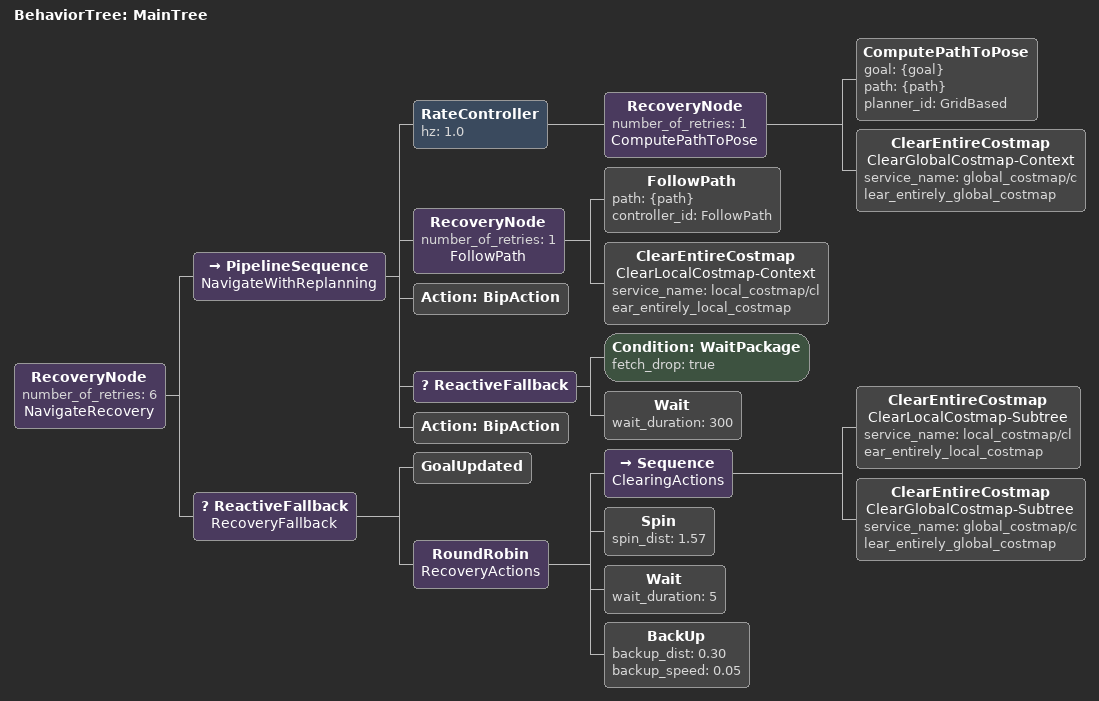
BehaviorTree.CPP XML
<?xml version="1.0"?>
<root main_tree_to_execute="MainTree">
    <BehaviorTree ID="MainTree">
        <RecoveryNode number_of_retries="6" name="NavigateRecovery">
            <PipelineSequence name="NavigateWithReplanning">
                <RateController hz="1.0">
                    <RecoveryNode number_of_retries="1" name="ComputePathToPose">
                        <ComputePathToPose goal="{goal}" path="{path}" planner_id="GridBased"/>
                        <ClearEntireCostmap name="ClearGlobalCostmap-Context" service_name="global_costmap/clear_entirely_global_costmap"/>
                    </RecoveryNode>
                </RateController>
                <RecoveryNode number_of_retries="1" name="FollowPath">
                    <FollowPath path="{path}" controller_id="FollowPath"/>
                    <ClearEntireCostmap name="ClearLocalCostmap-Context" service_name="local_costmap/clear_entirely_local_costmap"/>
                </RecoveryNode>
                <Action ID="BipAction"/>
                <ReactiveFallback>
                    <Condition ID="WaitPackage" fetch_drop="true"/>
                    <Wait wait_duration="300"/>
                </ReactiveFallback>
                <Action ID="BipAction"/>
            </PipelineSequence>
            <ReactiveFallback name="RecoveryFallback">
                <GoalUpdated/>
                <RoundRobin name="RecoveryActions">
                    <Sequence name="ClearingActions">
                        <ClearEntireCostmap name="ClearLocalCostmap-Subtree" service_name="local_costmap/clear_entirely_local_costmap"/>
                        <ClearEntireCostmap name="ClearGlobalCostmap-Subtree" service_name="global_costmap/clear_entirely_global_costmap"/>
                    </Sequence>
                    <Spin spin_dist="1.57"/>
                    <Wait wait_duration="5"/>
                    <BackUp backup_dist="0.30" backup_speed="0.05"/>
                </RoundRobin>
            </ReactiveFallback>
        </RecoveryNode>
    </BehaviorTree>

</root>
